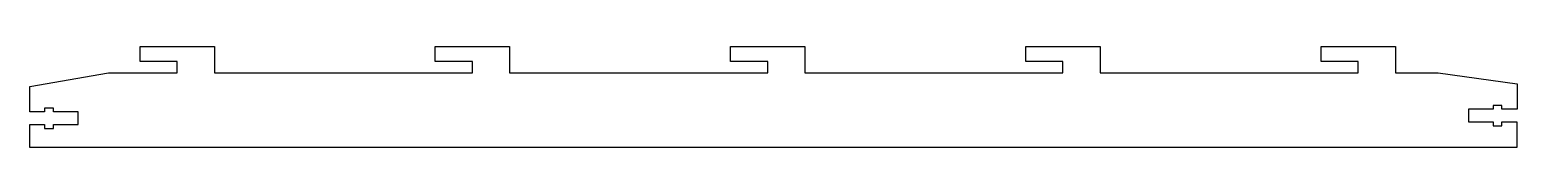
# Model space of a CAD drawing. Header units: millimetres. Extents: x -395 to 5, y 11 to 38.
import ezdxf

# ---------------------------------------------------------------- set-up
doc = ezdxf.new("R2010")
doc.units = ezdxf.units.MM
doc.layers.get('0').update_dxf_attribs({"linetype": 'CONTINUOUS'})

msp = doc.modelspace()

# ---------------------------------------------------------------- linework, layer by layer
msp.add_lwpolyline([(-186.84, 38.24), (-186.84, 31.24), (-117.44, 31.24), (-117.44, 34.24), (-127.44, 34.24), (-127.44, 38.24), (-107.44, 38.24), (-107.44, 31.24), (-38.04, 31.24), (-38.04, 34.24), (-48.04, 34.24), (-48.04, 38.24), (-28.04, 38.24), (-28.04, 31.24), (-16.54, 31.24), (4.72, 28.24), (4.72, 21.44), (0.6, 21.44), (0.6, 22.49), (-1.8, 22.49), (-1.8, 21.44), (-8.4, 21.44), (-8.4, 18.04), (-1.8, 18.04), (-1.8, 16.99), (0.6, 16.99), (0.6, 18.04), (4.6, 18.04), (4.6, 11.24), (-395.29, 11.24), (-395.29, 17.33), (-391.29, 17.33), (-391.29, 16.28), (-388.89, 16.28), (-388.89, 17.33), (-382.29, 17.33), (-382.29, 20.73), (-388.89, 20.73), (-388.89, 21.78), (-391.29, 21.78), (-391.29, 20.73), (-395.29, 20.73), (-395.29, 27.53), (-374.14, 31.24), (-355.64, 31.24), (-355.64, 34.24), (-365.64, 34.24), (-365.64, 38.24), (-345.64, 38.24), (-345.64, 31.24), (-276.24, 31.24), (-276.24, 34.24), (-286.24, 34.24), (-286.24, 38.24), (-266.24, 38.24), (-266.24, 31.24), (-196.84, 31.24), (-196.84, 34.24), (-206.84, 34.24), (-206.84, 38.24)], close=True)

doc.saveas('drawing.dxf')
